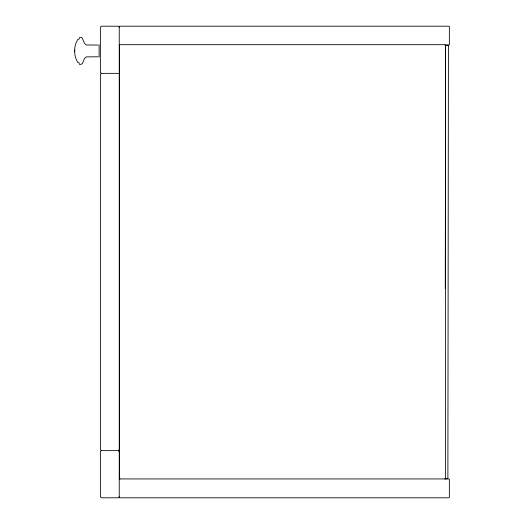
<?xml version="1.0" encoding="UTF-8"?>
<svg xmlns="http://www.w3.org/2000/svg" width="524" height="524" viewBox="0 0 524 524"><rect width="100%" height="100%" fill="white"/><g stroke="black" fill="none" stroke-linecap="round" stroke-linejoin="round"><path stroke-width="0.79" d="M445.282 288.606L445.583 45.444L448.033 45.064L448.413 45.444L447.882 478.563L445.433 478.936L445.053 478.556M74.65 50.92L74.644 51.837L74.644 49.99M119.989 478.936L119.61 478.556L119.61 45.064L119.989 44.684L445.053 44.684L445.433 45.064L445.433 478.556L445.053 478.936M119.236 479.316L119.61 478.936L448.976 478.936L449.356 479.316L449.356 497.42L448.976 497.8L119.61 497.8L119.236 497.42L119.236 73.36L101.315 73.36L100.372 74.303L100.372 449.697L101.315 450.64L118.293 450.64L119.236 449.697M101.315 450.64L100.372 451.583L100.372 496.857L101.315 497.8L118.293 497.8L119.236 496.857M98.139 45.057L86.329 44.972L84.574 43.492L82.268 38.062L81.069 37.342L79.831 37.322L79.026 39.084L77.729 39.47L75.856 43.394L74.893 47.101L74.644 51.883L75.07 55.688L76.209 59.343L77.775 62.441L79.026 62.762L79.373 64.177L79.989 64.557L82.268 63.777L84.574 58.354L86.329 56.874L98.139 56.789M444.889 45.064L448.976 45.064L449.356 44.684L449.356 26.58L448.976 26.2L119.61 26.2L119.236 26.58L119.236 72.417M119.236 27.143L118.293 26.2L101.315 26.2L100.372 27.143L100.372 72.417L101.315 73.36M119.236 44.684L119.61 45.064M118.293 450.64L119.236 451.583M99.115 44.769L99.115 57.07"/></g></svg>
